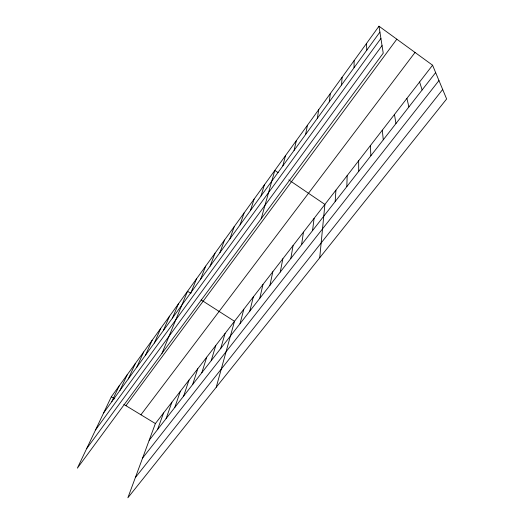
<?xml version="1.0" encoding="UTF-8"?>
<svg xmlns="http://www.w3.org/2000/svg" width="524" height="524" viewBox="0 0 524 524"><rect width="100%" height="100%" fill="white"/><g stroke="black" fill="none" stroke-linecap="round" stroke-linejoin="round"><path stroke-width="0.79" d="M354.047 67.734L354.132 60.607M346.829 186.596L347.17 175.625M335.17 201.563L335.923 190.16M341.537 84.98L342.093 77.27M319.719 257.749L324.893 204.412L288.809 179.902M329.288 101.859L330.303 93.593M312.553 230.599L314.079 218.397M301.575 244.682L303.468 232.112M317.308 118.378L318.756 109.588M290.82 258.496L293.06 245.573M280.261 272.041L282.842 258.777M305.577 134.55L307.437 125.249M269.912 285.331L272.821 271.74M259.76 298.366L262.976 284.46M294.088 150.388L296.348 140.602M249.791 311.158L253.315 296.957M282.829 165.898L285.475 155.654M240.012 323.708L243.824 309.226M216.235 387.229L234.503 321.278L201.118 299.911M261.188 218.75L274.818 170.405L278.152 172.671M220.709 348.486L225.071 333.467M261.004 195.989L264.371 184.874M211.185 360.715L215.809 345.44M201.832 372.715L206.711 357.198M250.42 210.583L254.12 199.068M192.655 384.498L197.777 368.745M183.642 396.065L189 380.096M240.038 224.888L244.073 212.986M174.793 407.423L180.374 391.245M166.101 418.584L171.898 402.203M229.866 238.911L234.208 226.643M157.56 429.542L163.567 412.971M219.883 252.666L224.527 240.044M432.575 65.212L155.379 423.556L127.863 497.8L446.631 98.971L432.575 65.212L378.983 26.2L111.298 396.806L77.369 468.148L383.234 53.166L378.983 26.2M210.098 266.159L215.023 253.197M200.496 279.39L205.703 266.107M191.077 292.379L196.546 278.781M161.942 353.405L187.553 291.233L190.946 293.401M172.481 318.009L178.455 303.828M163.311 330.651L169.527 316.188M154.311 343.056L160.757 328.332M145.476 355.233L152.143 340.253M136.803 367.186L143.687 351.964M128.288 378.924L135.375 363.473M119.93 390.452L127.208 374.778M111.717 401.77L119.184 385.887M103.647 412.892L379.907 32.088M95.538 429.935L380.915 38.442M86.624 448.682L382.042 45.581M125.937 405.687L396.812 39.182M140.923 414.785L415.034 52.446M149.17 440.311L435.647 72.6M142.594 458.061L438.961 80.565M135.362 477.567L442.682 89.493M111.298 396.806L114.782 398.921M123.847 404.423L155.379 423.556M419.606 81.98L422.128 89.951M406.906 98.401L408.897 106.929M394.467 114.481L395.954 123.546M382.278 130.234L383.286 139.81M366.42 43.584L366.833 50.108M370.337 145.665L370.881 155.733M358.639 160.796L358.73 171.328"/></g></svg>
